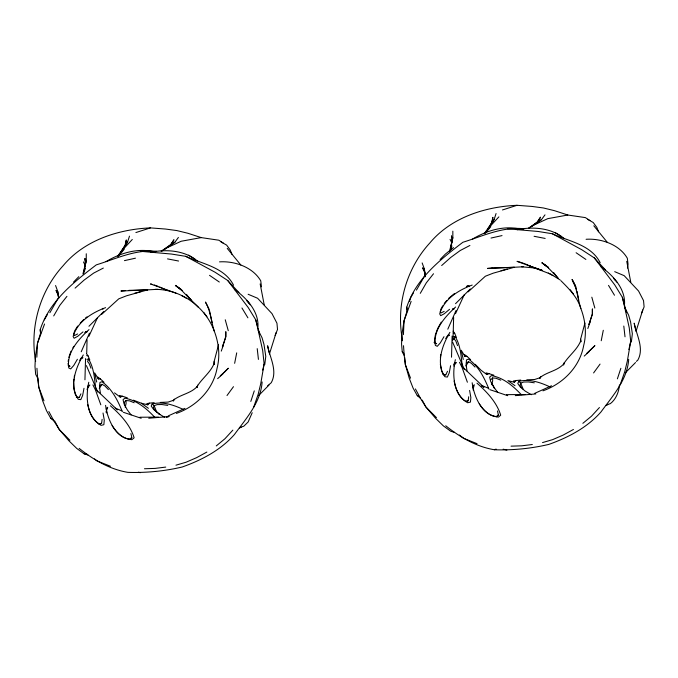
<?xml version="1.0" encoding="UTF-8"?>
<svg xmlns="http://www.w3.org/2000/svg" width="678" height="678" viewBox="0 0 678 678"><rect width="100%" height="100%" fill="white"/><g stroke="black" fill="none" stroke-linecap="round" stroke-linejoin="round"><path stroke-width="1.02" d="M86.716 353.204L87.055 339.881M453.107 336.686L453.633 317.287M36.849 357.204L37.493 343.28L40.57 333.262L40.205 329.711C49.24 301.473 73.58 282.218 96.293 264.869C115.946 258.835 135.422 249.199 156.499 251.343M403.427 334.618L404.071 320.694L407.147 310.677L406.783 307.117C415.817 278.878 440.158 259.632 462.871 242.275C482.838 236.071 502.678 226.427 524.119 228.749L517.263 229.656L507.449 228.732M84.945 379.807L85.547 358.62M451.523 357.221L452.124 336.034M262.123 381.968C260.725 402.495 245.987 418.657 234.41 434.53C220.689 450.158 201.595 460.159 182.196 467.006C164.398 471.202 146.05 472.947 127.913 472.363C109.768 469.379 93.352 459.726 79.148 448.353M402.181 340.754L402.427 338.712M628.701 359.382C627.303 379.909 612.573 396.062 600.988 411.936C587.267 427.572 568.172 437.564 548.782 444.412C530.984 448.616 512.627 450.353 494.499 449.768C476.346 446.794 459.93 437.132 445.726 425.767M264.767 364.628L265.776 356.391L264.013 344.551L262.064 337.788L258.182 330.186L255.759 319.846L248.148 307.456L227.681 280.463L215.104 272.259L185.772 256.343L171.542 254.055L140.871 251.326M619.429 384.994C618.87 391.977 616.031 399.24 610.37 403.622L606.454 404.91M631.345 342.034L632.354 333.805L630.591 321.957L628.65 315.202L624.76 307.592L622.336 297.252L614.726 284.862L594.267 257.869L581.682 249.674L552.35 233.757L538.12 231.469L517.263 229.656C532.95 226.503 551.163 227.715 563.927 238.376M98.912 424.148L101.607 423.335L102.107 419.335M465.489 401.554L468.184 400.74L468.684 396.74M73.521 381.943L73.944 379.095M74.224 377.197L74.512 375.307M440.378 357.45L440.802 354.611M627.455 268.098L628.057 264.242L627.32 258.225C619.319 244.504 601.259 238.266 586.089 239.283M68.147 361.484L68.486 359.433M435.395 334.788L434.556 339.924L434.988 343.17L436.615 343.738L434.013 342.288M84.021 271.632L85.275 264.064L84.911 258.411L85.843 263.098M258.182 330.186L262.691 350.526L264.14 363.933L260.725 383.756L258.149 394.376L253.623 407.292M491.347 224.367L492.914 217.358L491.991 222.087M624.76 307.592L629.269 327.94L630.718 341.339L627.311 361.171L624.726 371.79L620.201 384.697M83.996 388.299L82.648 395.444L80.784 399.647L78.275 399.3C69.097 385.74 75.699 367.73 83.301 354.941M450.573 365.705L449.226 372.858L447.361 377.061L444.853 376.705C435.674 363.145 442.276 345.136 449.878 332.356M84.064 271.556L86.259 260.301L86.259 253.758M125.413 244.682L126.337 239.944L125.066 245.275L118.557 255.877M452.836 231.164L452.836 237.715L450.446 249.987L451.853 241.47L451.489 235.817L451.862 237.69M234.639 363.323L236.707 352.865M601.225 340.737L603.293 330.279M262.759 370.12L264.14 363.933M628.879 349.594L630.718 341.339M86.259 260.301L82.928 274.022M452.836 237.715L449.506 251.428M125.201 407.3L126.091 403.495L126.006 400.537L129.447 400.834L134.193 402.757M491.779 384.714L492.669 380.9L492.584 377.943L496.025 378.248L500.771 380.172M218.545 344.729L214.045 361.823L214.307 364.315L214.045 361.823M584.894 323.092L580.622 339.229L580.885 341.729L580.622 339.229M88.776 382.256C85.462 396.977 86.547 416.962 101.056 425.343L103.861 424.708L104.276 420.123L103.022 413.012M455.353 359.662C452.04 374.383 453.124 394.376 467.634 402.749L470.439 402.113L470.854 397.528L469.6 390.426M197.679 385.163L197.061 387.613L196.917 386.816C201.781 378.57 210.316 372.747 214.053 363.679M564.257 362.569L563.638 365.027L563.494 364.222C568.359 355.975 576.893 350.162 580.631 341.085M473.439 387.977L474.278 384.723L472.863 386.087L473.329 390.35M87.072 389.714L88.132 385.638L89.86 385.062L87.75 387.689M453.913 366.103L454.709 363.044L456.438 362.476L454.328 365.095M224.774 340.551L222.367 347.111L225.757 336.542L225.816 331.644L225.825 336.83L225.037 339.619M276.166 332.576L269.437 353.992M642.744 309.99L636.015 331.398L634.184 323.169C636.456 335.034 644.431 348.28 637.82 360.128L636.396 361.357M120.938 252.606L127.532 242.139L129.49 236.13M491.643 222.681L487.516 230.011L494.109 219.545L496.067 213.545M250.809 401.435L254.275 390.875M617.387 378.841L620.862 368.29M83.725 273.268L85.335 268.471M450.302 250.674L451.921 245.877M440.437 310.77L441.31 308.193M409.52 301.286L410.86 297.32L413.343 293.032M44.553 324.008L37.493 343.28L35.409 356.62L34.976 366.484L35.663 374.298L37.637 378.044L38.79 387.223L42.655 400.783L46.468 410.605L50.664 418.131L53.884 420.894L59.3 429.572L68.97 440.844L76.784 448.472L84.114 453.802L88.004 455.04M411.131 301.422L404.071 320.694L401.986 334.034L401.554 343.89L402.24 351.713L404.215 355.458L405.368 364.637L409.232 378.197L413.046 388.019L417.241 395.537L420.462 398.308L425.886 406.978L435.547 418.25L443.361 425.886L450.692 431.216L454.582 432.454M221.257 351.128L223.511 344.746M587.834 328.533L590.089 322.152M68.817 357.382L71.037 351.17M435.717 333.898L437.293 329.466M89.445 333.144L81.224 351.772M456.023 310.549L447.802 329.186M452.404 339.271L453.413 336.746L455.116 336.491C460.582 345.322 461.133 356.221 462.26 366.306M275.107 335.457L277.522 329.457L276.946 323.194L271.988 313.617L257.598 298.252L248.123 294.26M641.685 312.872L644.1 306.863L643.524 300.6L638.566 291.023L624.175 275.666L614.7 271.666M86.835 359.332L88.538 359.077L87.572 361.467L89.31 363.747L90.945 368.205M455.116 336.491L454.15 338.873L452.497 340.127M88.911 336.296L97.327 318.075M455.497 313.711L464.337 294.599M252.216 412.716L248.131 422.004L243.783 426.208L239.876 427.496M174.339 399.164L173.458 401.088L173.119 400.427C180.136 394.537 190.433 393.664 196.917 386.816M540.917 376.57L540.035 378.494L539.696 377.841C546.714 371.942 557.011 371.078 563.494 364.222M183.382 409.495C173.856 405.029 162.678 401.19 152.16 404.003L151.202 406.063L153.711 409.58L159.94 414.58L155.626 410.995M549.96 386.901C540.434 382.434 529.255 378.604 518.738 381.409L517.78 383.477L520.289 386.994L525.179 391.087L531.306 394.723M73.571 382.917L73.86 388.808L75.216 394.189L77.148 397.325L79.199 397.469L80.936 393.85M441.793 371.595L443.726 374.739L445.777 374.875L447.514 371.256M108.412 389.638L104.895 385.952L102.005 384.316L99.276 388.486M474.99 367.044L471.473 363.357L468.591 361.73L465.854 365.9M105.98 412.165L107.7 407.317L106.285 408.681L106.751 412.944M72.877 347.924L73.8 346.305M437.615 328.576L441.293 322.092M53.706 315.923L59.766 305.397L66.936 296.345M420.284 293.337L426.343 282.802L433.513 273.751M49.858 312.711L58.3 298.117M416.436 290.125L424.877 275.522M44.282 319.914L47.265 314.762M77.402 359.264L73.741 365.476L70.707 368.891L68.775 367.993C66.342 352.56 78.504 339.331 89.03 329.601M443.98 336.678L440.319 342.882L437.285 346.305L435.352 345.407C432.92 329.966 445.082 316.745 455.608 307.007M77.665 326.067L74.733 330.779L73.571 334.229L74.436 335.568L77.597 333.957M441.802 307.405L442.776 305.829M170.212 245.606L173.966 239.741L171.288 243.716M536.323 223.723L540.544 217.155L537.866 221.121M79.69 360.34L81.385 357.738L82.919 357.73L80.657 358.874M445.709 338.619L447.963 335.152L449.497 335.144L447.234 336.288M117.625 256.309L127.532 242.139M484.202 233.724L494.109 219.545M485.134 233.283L486.321 231.647M227.011 395.528L233.478 386.68M593.589 372.942L600.055 364.094M161.118 251.207L174.932 242.173L178.407 237.444M528.577 228.105L541.51 219.587L544.993 214.85M453.667 364.34L454.709 363.044M118.557 256.055L124.235 249.25M485.762 232.707L490.813 226.655M80.207 323.126L83.741 319.558M444.243 303.473L446.785 300.532M232.859 430.123L224.943 438.751L216.282 445.912M599.437 407.537L591.521 416.156L582.86 423.318M122.116 250.453L132.286 239.47M488.702 227.867L498.864 216.875M103.759 311.516L88.962 326.271M470.337 288.93L455.54 303.685M126.006 400.537L124.43 402.173L124.557 405.08M491.008 379.578L492.584 377.943M73.538 282.09L78.818 276.666M133.422 400.173L141.329 403.215L147.812 404.834L149.457 403.139L154.186 402.647M440.115 259.505L445.395 254.072L453.523 247.589M515 385.706L507.907 380.621L514.39 382.239L516.034 380.544L520.763 380.061M223.748 372.807L228.333 368.213L224.52 371.985M268.954 385.138L258.81 395.367M635.532 362.544L625.387 372.781M590.326 350.212L594.911 345.619L586.86 353.179M101.564 314.448L118.777 298.829L126.566 295.786L147.719 289.862L157.643 289.32M468.142 291.862L485.355 276.234L493.143 273.192L514.297 267.268L523.23 266.785M129.837 439.336L131.812 437.513L130.905 433.53M496.415 416.75L498.389 414.928L497.483 410.944M217.638 378.663L222.994 373.866M584.216 356.077L589.572 351.272M220.282 375.773L225.596 371.027M75.088 288.125L84.089 280.099L93.623 273.115L103.336 268.056M441.666 265.53L450.675 257.504L460.201 250.529L469.913 245.461M131.812 437.513L129.956 439.158C121.955 438.691 116.108 431.928 112.116 425.589M498.389 414.928L496.533 416.572C488.889 416.123 483.083 409.868 479.236 403.757M267.666 385.79L271.242 382.723C277.853 370.874 269.878 357.628 267.607 345.763L269.208 352.967M84.708 332.712L86.25 331.406L87.487 331.669L85.809 331.779M82.979 331.898L77.716 336.313L74.114 338.263L73.122 336.483C77.343 321.703 91.979 312.685 105.615 307.642M449.556 309.304L444.293 313.719L440.692 315.668L439.7 313.889C443.921 299.117 458.557 290.099 472.202 285.057M85.369 318.202L86.996 316.846M448.692 298.328L454.387 293.582M161.576 251.343L171.153 244.182M528.984 228.24L537.73 221.587M164.907 249.284L174.932 242.173M531.484 226.698L541.51 219.587M106.014 261.649C119.76 253.326 136.617 248.097 152.686 251.453M472.591 239.063C486.338 230.74 503.195 225.511 519.263 228.859M206.858 452.065L196.62 457.658L186.136 462.201L175.958 465.184M573.435 429.471L563.198 435.064L552.714 439.607L542.536 442.59M176.39 413.419C196.467 406.325 213.104 389.655 217.053 368.29C220.265 355.908 218.816 343.043 214.299 331.186C211.163 321.541 210.612 310.939 205.451 302.041L209.155 309.278M542.968 390.825C563.045 383.74 579.682 367.061 583.639 345.695C586.843 333.322 585.402 320.448 580.876 308.592C577.741 298.956 577.198 288.345 572.029 279.455L575.758 287.023L572.639 280.743L575.266 285.37M444.175 311.363L441.014 312.973L440.149 311.634M100.141 385.248L102.005 384.316M466.718 362.654L468.591 361.73M167.322 247.631L181.179 241.249L201.222 237.605L218.816 240.207L223.401 243.165M533.9 225.037L547.765 218.655L567.808 215.019L585.394 217.613L589.979 220.579M168.203 415.911L184.933 408.368M534.781 393.316L551.511 385.774M239.461 427.988L241.19 427.225M606.039 405.393L607.768 404.639M494.499 449.768L496.101 449.073M114.523 392.867L120.235 397.122L122.498 396.249L127.32 397.808M475.202 364.315L481.1 370.281L486.812 374.527L489.075 373.663L493.898 375.214M466.354 286.616L468.905 285.76L469.523 286.633L467.15 285.819M173.119 400.427L168.076 402.088L160.22 402.427M539.696 377.841L534.654 379.494L526.798 379.833M135.888 232.554L150.448 227.893L165.483 229.037L176.865 230.571L187.916 233.274L201.222 237.605M502.466 209.968L517.026 205.307L532.06 206.443L543.442 207.977L554.494 210.68L567.808 215.019M101.607 423.335L99.319 423.987C92.377 420.131 89.208 412.012 87.776 404.58M468.184 400.74L465.896 401.393C458.633 397.367 455.599 388.774 454.124 381.053M134.422 293.362L140.693 291.616M501.008 270.768L507.271 269.03M166.432 417.284L168.305 416.784M452.421 339.331L454.15 338.873L455.887 341.153L457.523 345.619M124.438 260.64L135.456 258.182M491.016 238.054L502.034 235.597M149.457 403.139L146.821 403.596L147.812 404.834M516.034 380.544L513.399 381.011L514.39 382.239M156.559 251.47L150.686 252.241C166.373 249.097 184.586 250.301 197.349 260.971M165.737 467.091L155.118 468.405L144.473 468.752M532.315 444.505L521.696 445.819L511.051 446.158M169.246 416.529L148.745 418.224M535.823 393.935L515.322 395.638M125.413 290.616L120.913 291.023L147.719 289.862L128.828 290.362M452.387 309.193L454.065 309.075L452.828 308.821M517.026 205.307C485.016 206.646 450.904 217.672 429.793 243.029C406.249 268.658 395.884 305.609 402.435 339.746M150.448 227.893C118.438 229.232 84.318 240.258 63.215 265.623C39.9 290.998 29.51 327.482 35.671 361.349M525.001 394.528L506.458 394.647M158.423 417.114L139.88 417.233M219.511 261.869C234.673 260.852 252.741 267.098 260.742 280.811L261.479 286.828M463.277 359.459L461.226 350.263L464.93 356.391L467.023 356.391L470.617 359.687M96.7 382.045L94.649 372.849L98.352 378.977L100.446 378.977L104.039 382.273M521.56 266.776L535.103 268.047M154.982 289.37C180.907 289.099 205.553 306.981 214.299 331.186M84.114 453.802L86.869 454.09M442.895 374.502L445.777 374.875M76.309 397.096L79.199 397.469M534.34 382.807L528.476 381.943L523.738 382.019L520.721 383.087L520.009 385.197L521.484 387.782M167.763 405.402L161.898 404.537L157.16 404.613L154.143 405.673L153.431 407.783L154.906 410.376M534.095 236.291L545.163 238.436M167.517 258.886L178.585 261.03M151.889 284.243L150.44 283.938L175.933 293.15M535.188 267.963L517.017 261.344L520.78 262.378M169.449 290.743L166.076 289.989L159.72 286.997M503.161 449.183L506.873 450.107M138.439 472.235L140.295 472.693M489.075 373.663L486.084 372.9L486.812 374.527M122.498 396.249L119.506 395.486L120.235 397.122M453.218 332.966L454.701 333.381L456.379 337.381M86.64 355.56L88.123 355.975L89.801 359.976M507.746 395.681L489.94 389.689M141.168 418.267L123.362 412.283M536.035 268.157L542.519 270.556L529.272 265.886L550.629 274.115L560.172 279.972M542.519 270.556L532.696 267.335L525.391 263.979M521.696 262.7L524.467 263.657M154.203 284.963L157.889 286.252M477.041 443.666L463.54 438.293L459.413 434.996M110.463 466.252L96.962 460.887L94.488 458.904M552.35 233.757C569.003 241.436 591.03 244.631 600.166 262.674M185.772 256.343C202.425 264.022 224.452 267.225 233.588 285.26M482.016 385.57L488.389 388.265M115.429 408.164L121.811 410.851M417.241 395.537L419.021 396.537M68.3 365.366L70.037 366.332L68.41 365.764L68.088 363.323M50.664 418.131L53.333 419.623M548.299 273.031L552.816 275.565M481.321 385.816L483.939 387.282L462.752 367.137M181.712 295.616L186.238 298.159M587.572 219.316L593.199 222.503L596.826 227.384L598.589 231.817M220.994 241.902L226.621 245.097L230.24 249.979L232.012 254.403M158.601 413.682L164.729 417.317M561.63 236.724L555.146 232.52M195.052 259.31L188.569 255.106M541.993 262.818L548.553 267.81L541.993 262.818L548.214 267.157M175.416 285.404L181.975 290.404L175.416 285.404L181.636 289.752M576.105 252.733L585.885 259.445M209.527 275.327L219.308 282.031M601.157 266.903C612.912 275.302 625.15 288.328 624.565 303.82M234.58 289.489C246.334 297.896 258.572 310.922 257.987 326.415M141.329 403.215L148.423 408.3M467.023 356.391L464.277 354.416L464.93 356.391M100.446 378.977L97.7 377.002L98.352 378.977M543.697 264.106L547.265 266.768L558.214 278.209M177.119 286.692L180.687 289.362L191.637 300.795M476.973 383.172C486.906 391.876 496.796 402.376 500.711 415.207L498.44 417.089C482.05 415.597 474.168 397.122 472.159 382.756M110.387 405.766C120.328 414.461 130.218 424.97 134.134 437.802L131.863 439.675C115.472 438.191 107.59 419.707 105.582 405.351M518.738 381.409L520.721 383.087L523.297 389.536M152.16 404.003L154.143 405.673L156.72 412.131M117.362 409.876L96.174 389.731M560.875 280.675C568.969 288.769 577.58 297.303 580.876 308.592M436.479 417.665L425.886 406.978L422.191 400.113M69.902 440.259L59.3 429.572L54.689 420.987M198.468 307.439L189.052 297.871L191.179 300.439L186.458 294.354M594.267 257.869L605.496 269.971M227.681 280.463L238.919 292.565M521.34 394.698C513.271 386.096 503.364 377.638 491.414 375.612L489.626 377.095L490.669 381.4L494.652 388.587L491.855 383.46M154.762 417.292C146.694 408.69 136.787 400.232 124.837 398.198L123.049 399.689L124.091 403.995L127.261 409.834L131.091 414.868M402.24 351.713L403.859 353.645M616.929 282.209L613.497 278.107L615.582 280.599M250.351 304.803L246.919 300.701L249.004 303.193M593.818 225.791L607.395 242.419M227.24 248.385L240.817 265.005M553.629 272.522L557.757 277.844M493.838 387.24L497.669 392.274M570.24 289.76L573.52 294.167M203.663 312.346L206.943 316.762M102.327 308.354L102.946 309.219M453.15 331.169L454.701 333.381M86.572 353.763L88.123 355.975M88.538 359.077C94.005 367.917 94.556 378.807 95.683 388.892M424.072 270.259L422.597 267.818L424.759 272.717L425.437 276.438M57.994 293.659L56.02 290.413L58.181 295.303L58.689 298.091M608.522 285.387L614.488 295.235M241.944 307.981L247.911 317.829M415.419 388.943L420.462 398.308M48.841 411.538L53.884 420.894M459.489 362.298L462.032 367.357L467.388 382.223M92.903 384.884L95.454 389.943L100.81 404.808M450.056 239.351L451.709 242.682M83.47 261.937L85.131 265.267M464.328 369.502L452.624 342.136M97.751 392.087L86.42 365.628M488.931 389.062C484.363 377.951 478.6 366.179 468.506 359.137L466.532 359.857L466.1 364.323L467.015 371.069M122.354 411.648C117.786 400.537 112.023 388.774 101.929 381.731L99.954 382.451L99.522 386.918L100.437 393.664M410.546 378.188L405.368 364.637L404.69 357.391M43.968 400.783L38.79 387.223L37.917 377.909M422.148 262.928L424.292 268.768L425.453 275.954M55.571 285.523L57.715 291.354L58.706 297.515M575.732 286.692L576.512 289.455M209.417 310.202L212.095 322.584M591.826 297.184L594.835 308.066M225.249 319.779L228.257 330.661M622.336 297.252L626.438 312.278M255.759 319.846L259.589 333.864M441.564 370.697L440.336 364.256M578.673 299.99L577.029 291.294M630.786 282.201L626.743 261.344M264.208 304.786L260.166 283.929M424.292 268.768L425.309 276.76M57.715 291.354L58.605 298.354M623.794 326.05L625.014 336.805M257.216 348.636L258.437 359.399M406.783 307.117L407.241 311.388M40.205 329.711L40.663 333.974M403.52 345.695L404.215 355.458M36.943 368.281L37.637 378.044M592.394 309.049L592.335 313.948L588.945 324.516L592.403 314.245L592.394 309.049M491.991 268.022L487.49 268.429L514.297 267.268L491.991 268.022"/></g></svg>
